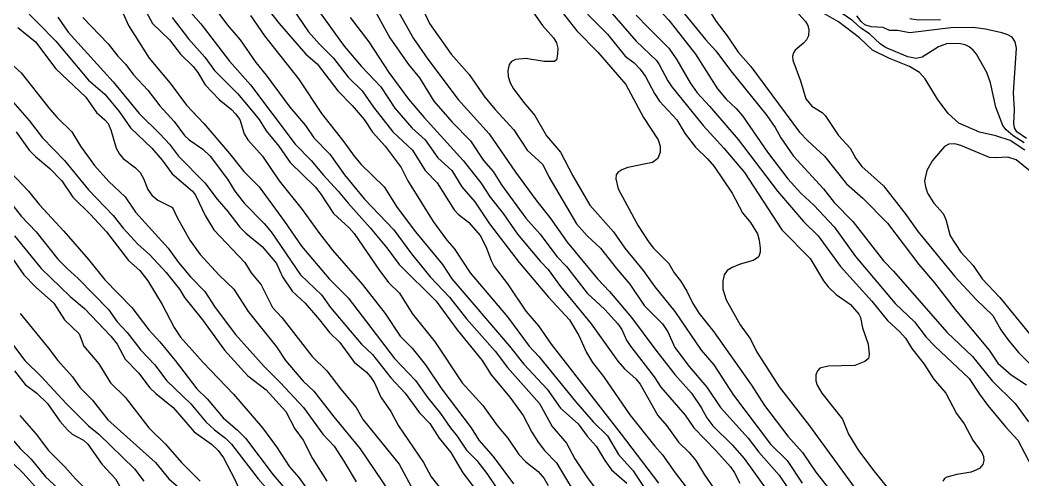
# Model space of a CAD drawing. Extents: x 474277 to 475042, y 254928 to 255625.
# Drawn here: x 474851.51 to 474889.14, y 255362.01 to 255379.28 of the extents above; entities that cross this region are included whole.
import ezdxf

# ---------------------------------------------------------------- set-up
doc = ezdxf.new("R2010")
doc.units = 0
doc.header["$MEASUREMENT"] = 0
doc.layers.add('BaseMapV2_DTM_export_MonNov09090547073261 — entities', color=1, linetype='CONTINUOUS')

msp = doc.modelspace()

# ---------------------------------------------------------------- linework, layer by layer
at = {"layer": 'BaseMapV2_DTM_export_MonNov09090547073261 — entities', "color": 15, "linetype": 'Continuous', "true_color": 0xb7484b}
for points in [[(474875.318, 255380.9, 88), (474877.235, 255378.549, 88), (474877.618, 255378.119, 88), (474878.167, 255377.381, 88), (474879.532, 255375.694, 88), (474879.842, 255375.245, 88), (474880.057, 255374.851, 88), (474880.532, 255374.165, 88), (474881.659, 255372.934, 88), (474882.066, 255372.42, 88), (474882.756, 255371.709, 88), (474883.906, 255370.234, 88), (474884.289, 255369.842, 88), (474886.283, 255367.559, 88), (474887.249, 255366.647, 88), (474887.993, 255365.727, 88), (474888.852, 255364.883, 88), (474889.352, 255364.193, 88)], [(474860.163, 255380.525, 91.25), (474861.229, 255379.145, 91.25), (474862.238, 255377.995, 91.25), (474862.666, 255377.627, 91.25), (474863.431, 255376.615, 91.25), (474863.97, 255376.066, 91.25), (474864.419, 255375.541, 91.25), (474864.737, 255375.07, 91.25), (474865.208, 255374.544, 91.25), (474865.81, 255373.737, 91.25), (474866.062, 255373.241, 91.25), (474867.013, 255371.707, 91.25), (474867.525, 255371.017, 91.25), (474867.804, 255370.7, 91.25), (474868.4, 255369.79, 91.25), (474869.797, 255368.132, 91.25), (474870.614, 255367.03, 91.25), (474870.974, 255366.647, 91.25), (474872.354, 255364.96, 91.25), (474873.018, 255364.193, 91.25), (474873.554, 255363.662, 91.25), (474873.967, 255362.966, 91.25), (474874.518, 255362.353, 91.25), (474875.117, 255361.433, 91.25)], [(474870.105, 255380.525, 89.5), (474871.12, 255379.068, 89.5), (474871.523, 255378.608, 89.5), (474871.638, 255378.42, 89.5), (474871.685, 255378.225, 89.5), (474871.678, 255377.995, 89.5), (474871.638, 255377.783, 89.5), (474871.561, 255377.719, 89.5), (474871.178, 255377.718, 89.5), (474870.487, 255377.833, 89.5), (474870.104, 255377.793, 89.5), (474869.951, 255377.719, 89.5), (474869.862, 255377.611, 89.5), (474869.81, 255377.381, 89.5), (474869.833, 255377.151, 89.5), (474869.9, 255376.921, 89.5), (474870.027, 255376.7, 89.5), (474870.411, 255376.179, 89.5), (474870.833, 255375.694, 89.5), (474871.263, 255374.928, 89.5), (474871.791, 255374.31, 89.5), (474872.251, 255373.429, 89.5), (474872.889, 255372.321, 89.5), (474873.774, 255371.324, 89.5), (474874.21, 255370.71, 89.5), (474874.899, 255369.867, 89.5), (474875.328, 255369.254, 89.5), (474876.087, 255368.333, 89.5), (474877.064, 255366.877, 89.5), (474877.542, 255366.325, 89.5), (474878.283, 255365.19, 89.5), (474879.674, 255363.35, 89.5), (474880.302, 255362.736, 89.5), (474880.864, 255361.893, 89.5)], [(474874.628, 255380.589, 88.25), (474875.855, 255379.274, 88.25), (474876.855, 255377.995, 88.25), (474877.687, 255376.691, 88.25), (474878.002, 255376.311, 88.25), (474878.385, 255375.958, 88.25), (474878.615, 255375.685, 88.25), (474879.556, 255374.314, 88.25), (474880.321, 255373.317, 88.25), (474880.807, 255372.781, 88.25), (474881.293, 255372.321, 88.25), (474882.066, 255371.517, 88.25), (474882.856, 255370.404, 88.25), (474884.345, 255368.64, 88.25), (474885.072, 255367.95, 88.25), (474885.516, 255367.375, 88.25), (474885.835, 255367.03, 88.25), (474887.126, 255365.82, 88.25), (474887.51, 255365.227, 88.25), (474887.826, 255364.806, 88.25), (474888.506, 255363.985, 88.25), (474888.955, 255363.503, 88.25), (474889.478, 255362.506, 88.25)], [(474857.54, 255379.988, 92), (474858.296, 255379.133, 92), (474859.369, 255377.731, 92), (474860.157, 255376.845, 92), (474861.828, 255374.621, 92), (474862.439, 255374.008, 92), (474862.88, 255373.471, 92), (474863.45, 255372.857, 92), (474863.817, 255372.397, 92), (474864.646, 255371.477, 92), (474865.273, 255370.721, 92), (474865.739, 255370.097, 92), (474867.128, 255368.717, 92), (474867.911, 255367.643, 92), (474868.852, 255366.493, 92), (474869.192, 255365.957, 92), (474869.886, 255365.113, 92), (474870.395, 255364.423, 92), (474870.717, 255363.801, 92), (474870.951, 255363.426, 92), (474871.189, 255363.12, 92), (474871.638, 255362.65, 92), (474872.602, 255361.049, 92)], [(474858.679, 255379.911, 91.75), (474859.293, 255379.089, 91.75), (474859.775, 255378.531, 91.75), (474860.36, 255377.688, 91.75), (474860.75, 255377.213, 91.75), (474861.639, 255376.001, 91.75), (474862.217, 255375.311, 91.75), (474862.533, 255374.851, 91.75), (474863.141, 255374.238, 91.75), (474863.68, 255373.471, 91.75), (474864.43, 255372.551, 91.75), (474865.537, 255371.401, 91.75), (474866.194, 255370.493, 91.75), (474866.901, 255369.637, 91.75), (474867.625, 255368.87, 91.75), (474868.264, 255368.054, 91.75), (474869.337, 255366.848, 91.75), (474869.797, 255366.235, 91.75), (474870.997, 255364.883, 91.75), (474871.484, 255364.01, 91.75), (474872.021, 255363.393, 91.75), (474872.328, 255362.796, 91.75), (474872.832, 255362.046, 91.75), (474873.596, 255361.049, 91.75)], [(474862.343, 255380.142, 90.75), (474863.679, 255378.301, 90.75), (474864.329, 255377.535, 90.75), (474865.043, 255376.775, 90.75), (474865.58, 255375.966, 90.75), (474866.216, 255375.234, 90.75), (474866.707, 255374.774, 90.75), (474867.19, 255374.105, 90.75), (474867.711, 255373.624, 90.75), (474868.083, 255373.011, 90.75), (474868.571, 255372.456, 90.75), (474869.125, 255371.631, 90.75), (474870.237, 255370.174, 90.75), (474871.345, 255368.87, 90.75), (474872.131, 255368.027, 90.75), (474872.481, 255367.435, 90.75), (474872.762, 255366.8, 90.75), (474872.993, 255366.417, 90.75), (474873.401, 255365.898, 90.75), (474874.398, 255364.46, 90.75), (474875.332, 255363.273, 90.75), (474875.625, 255362.946, 90.75), (474876.089, 255362.276, 90.75), (474876.512, 255361.739, 90.75)], [(474865.449, 255380.065, 90), (474866.27, 255378.586, 90), (474866.807, 255377.811, 90), (474867.957, 255376.297, 90), (474869.12, 255375.004, 90), (474870.104, 255373.566, 90), (474870.901, 255372.474, 90), (474871.388, 255371.861, 90), (474872.037, 255370.94, 90), (474873.179, 255369.56, 90), (474873.631, 255369.084, 90), (474874.459, 255368.103, 90), (474875.367, 255366.877, 90), (474876.085, 255365.974, 90), (474876.708, 255365.266, 90), (474877.074, 255364.73, 90), (474877.285, 255364.346, 90), (474877.512, 255364.04, 90), (474878.232, 255363.332, 90), (474878.688, 255362.813, 90), (474879.901, 255361.126, 90)], [(474872.098, 255380.228, 89), (474873.554, 255378.741, 89), (474874.213, 255377.918, 89), (474874.551, 255377.665, 89), (474874.781, 255377.432, 89), (474874.985, 255377.151, 89), (474875.318, 255376.521, 89), (474875.51, 255376.231, 89), (474876.161, 255375.536, 89), (474876.474, 255375.004, 89), (474876.852, 255374.501, 89), (474877.312, 255374.061, 89), (474877.554, 255373.778, 89), (474878.232, 255372.778, 89), (474878.615, 255372.038, 89), (474878.922, 255371.673, 89), (474879.182, 255371.247, 89), (474879.247, 255371.017, 89), (474879.288, 255370.71, 89), (474879.286, 255370.557, 89), (474879.229, 255370.4, 89), (474879.152, 255370.32, 89), (474879.023, 255370.25, 89), (474878.538, 255370.115, 89), (474878.232, 255369.99, 89), (474878.047, 255369.867, 89), (474877.934, 255369.714, 89), (474877.889, 255369.484, 89), (474877.88, 255369.177, 89), (474878.002, 255368.766, 89), (474878.538, 255367.833, 89), (474878.922, 255367.292, 89), (474879.152, 255366.835, 89), (474879.995, 255365.507, 89), (474881.134, 255364.04, 89), (474882.909, 255361.598, 89)], [(474851.525, 255379.835, 93.5), (474852.852, 255378.482, 93.5), (474854.079, 255377.02, 93.5), (474854.692, 255376.491, 93.5), (474855.224, 255375.848, 93.5), (474855.657, 255375.234, 93.5), (474856.457, 255374.468, 93.5), (474856.839, 255374.017, 93.5), (474857.222, 255373.498, 93.5), (474857.985, 255372.857, 93.5), (474858.09, 255372.704, 93.5), (474858.458, 255371.937, 93.5), (474858.784, 255371.401, 93.5), (474859.94, 255370.174, 93.5), (474860.182, 255369.79, 93.5), (474860.558, 255369.33, 93.5), (474860.98, 255368.478, 93.5), (474861.331, 255368.103, 93.5), (474862.47, 255366.647, 93.5), (474863.017, 255366.11, 93.5), (474863.548, 255365.42, 93.5), (474864.129, 255364.73, 93.5), (474864.388, 255364.27, 93.5), (474865.734, 255362.606, 93.5), (474866.27, 255361.596, 93.5)], [(474855.386, 255379.528, 92.75), (474855.576, 255379.068, 92.75), (474856.361, 255377.841, 92.75), (474857.146, 255376.904, 92.75), (474857.762, 255376.078, 92.75), (474858.401, 255375.388, 92.75), (474859.369, 255374.266, 92.75), (474859.906, 255373.585, 92.75), (474860.488, 255373.011, 92.75), (474861.44, 255371.71, 92.75), (474862.073, 255370.787, 92.75), (474863.106, 255369.56, 92.75), (474863.817, 255368.851, 92.75), (474865.566, 255366.57, 92.75), (474866.347, 255365.737, 92.75), (474866.807, 255365.088, 92.75), (474867.288, 255364.5, 92.75), (474867.65, 255363.98, 92.75), (474867.918, 255363.656, 92.75), (474868.264, 255363.13, 92.75), (474868.647, 255362.735, 92.75), (474869.031, 255362.254, 92.75), (474869.797, 255361.104, 92.75)], [(474856.228, 255379.605, 92.5), (474856.483, 255379.145, 92.5), (474857.122, 255378.531, 92.5), (474857.536, 255377.995, 92.5), (474858.007, 255377.535, 92.5), (474858.18, 255377.305, 92.5), (474858.458, 255376.845, 92.5), (474858.986, 255376.29, 92.5), (474859.443, 255375.924, 92.5), (474859.599, 255375.759, 92.5), (474859.754, 255375.541, 92.5), (474859.925, 255375.004, 92.5), (474860.062, 255374.774, 92.5), (474860.614, 255374.161, 92.5), (474861.234, 255373.241, 92.5), (474862.095, 255372.167, 92.5), (474862.743, 255371.259, 92.5), (474863.237, 255370.634, 92.5), (474864.353, 255369.365, 92.5), (474865.206, 255368.257, 92.5), (474865.774, 255367.413, 92.5), (474866.224, 255366.953, 92.5), (474866.73, 255366.335, 92.5), (474867.332, 255365.42, 92.5), (474868.438, 255363.963, 92.5), (474868.724, 255363.5, 92.5), (474869.261, 255362.889, 92.5), (474870.027, 255361.859, 92.5)], [(474861.746, 255379.696, 91), (474862.336, 255378.838, 91), (474862.743, 255378.373, 91), (474863.268, 255377.841, 91), (474863.817, 255377.137, 91), (474864.353, 255376.622, 91), (474864.779, 255376.001, 91), (474865.503, 255375.082, 91), (474866.243, 255374.391, 91), (474866.708, 255373.624, 91), (474867.166, 255373.164, 91), (474867.804, 255372.156, 91), (474867.957, 255371.989, 91), (474868.34, 255371.692, 91), (474868.79, 255371.171, 91), (474869.018, 255370.71, 91), (474869.185, 255370.25, 91), (474869.3, 255370.02, 91), (474869.797, 255369.368, 91), (474870.487, 255368.343, 91), (474870.971, 255367.797, 91), (474871.438, 255367.107, 91), (474874.073, 255363.733, 91), (474875.473, 255361.893, 91)], [(474864.842, 255379.605, 90.25), (474865.384, 255378.608, 90.25), (474866.082, 255377.611, 90.25), (474866.5, 255377.101, 90.25), (474867.037, 255376.236, 90.25), (474867.727, 255375.442, 90.25), (474868.417, 255374.739, 90.25), (474868.907, 255374.008, 90.25), (474869.261, 255373.584, 90.25), (474869.583, 255373.087, 90.25), (474870.487, 255371.841, 90.25), (474871.024, 255371.241, 90.25), (474871.656, 255370.404, 90.25), (474872.014, 255370.02, 90.25), (474872.788, 255369.028, 90.25), (474873.457, 255368.41, 90.25), (474873.946, 255367.873, 90.25), (474874.091, 255367.653, 90.25), (474874.27, 255367.26, 90.25), (474874.414, 255367.03, 90.25), (474875.302, 255365.88, 90.25), (474875.56, 255365.496, 90.25), (474876.468, 255364.437, 90.25), (474876.789, 255363.963, 90.25), (474877.618, 255363.121, 90.25), (474878.172, 255362.506, 90.25), (474878.308, 255362.305, 90.25), (474878.515, 255361.893, 90.25)], [(474866.626, 255379.682, 89.75), (474866.873, 255379.145, 89.75), (474867.685, 255377.995, 89.75), (474868.366, 255377.228, 89.75), (474868.953, 255376.384, 89.75), (474869.337, 255375.912, 89.75), (474870.044, 255375.158, 89.75), (474870.538, 255374.391, 89.75), (474871.128, 255373.854, 89.75), (474871.354, 255373.394, 89.75), (474872.396, 255371.631, 89.75), (474872.788, 255371.174, 89.75), (474873.29, 255370.71, 89.75), (474873.891, 255369.944, 89.75), (474874.398, 255369.365, 89.75), (474874.932, 255368.564, 89.75), (474875.625, 255367.873, 89.75), (474875.813, 255367.567, 89.75), (474876.085, 255366.988, 89.75), (474876.624, 255366.263, 89.75), (474877.286, 255365.496, 89.75), (474877.79, 255364.73, 89.75), (474878.832, 255363.58, 89.75), (474879.229, 255363.056, 89.75), (474879.995, 255362.183, 89.75), (474880.379, 255361.614, 89.75)], [(474871.714, 255379.751, 89.25), (474872.404, 255378.875, 89.25), (474873.193, 255378.071, 89.25), (474874.245, 255376.861, 89.25), (474874.903, 255375.618, 89.25), (474875.453, 255374.774, 89.25), (474875.529, 255374.544, 89.25), (474875.537, 255374.314, 89.25), (474875.445, 255374.084, 89.25), (474875.241, 255373.926, 89.25), (474874.321, 255373.742, 89.25), (474874.091, 255373.658, 89.25), (474873.938, 255373.551, 89.25), (474873.886, 255373.471, 89.25), (474873.863, 255373.317, 89.25), (474873.955, 255372.934, 89.25), (474874.705, 255371.55, 89.25), (474875.102, 255370.94, 89.25), (474875.287, 255370.71, 89.25), (474875.855, 255370.137, 89.25), (474876.058, 255369.79, 89.25), (474876.296, 255369.484, 89.25), (474876.538, 255369.1, 89.25), (474876.758, 255368.64, 89.25), (474876.993, 255368.257, 89.25), (474877.542, 255367.566, 89.25), (474878.96, 255365.573, 89.25), (474879.442, 255364.806, 89.25), (474880.325, 255363.656, 89.25), (474880.867, 255363.043, 89.25), (474881.375, 255362.296, 89.25), (474882.124, 255361.356, 89.25)], [(474873.631, 255379.632, 88.75), (474874.628, 255378.48, 88.75), (474875.395, 255377.756, 88.75), (474875.499, 255377.611, 88.75), (474875.814, 255376.998, 88.75), (474875.971, 255376.768, 88.75), (474877.146, 255375.311, 88.75), (474877.925, 255374.469, 88.75), (474878.7, 255373.547, 88.75), (474880.103, 255371.401, 88.75), (474881.16, 255370.327, 88.75), (474881.662, 255369.484, 88.75), (474881.836, 255369.255, 88.75), (474882.142, 255368.97, 88.75), (474882.679, 255368.595, 88.75), (474882.986, 255368.234, 88.75), (474883.05, 255368.103, 88.75), (474883.129, 255367.72, 88.75), (474883.333, 255367.107, 88.75), (474883.38, 255366.723, 88.75), (474883.352, 255366.57, 88.75), (474883.216, 255366.456, 88.75), (474882.832, 255366.302, 88.75), (474881.836, 255366.287, 88.75), (474881.529, 255366.201, 88.75), (474881.436, 255366.11, 88.75), (474881.376, 255365.957, 88.75), (474881.375, 255365.727, 88.75), (474881.418, 255365.573, 88.75), (474881.598, 255365.266, 88.75), (474882.372, 255364.286, 88.75), (474882.604, 255363.733, 88.75), (474882.973, 255363.12, 88.75), (474883.547, 255362.353, 88.75), (474884.65, 255360.973, 88.75)], [(474877.291, 255379.758, 87.75), (474877.632, 255379.222, 87.75), (474878.049, 255378.685, 87.75), (474878.458, 255378.071, 87.75), (474878.932, 255377.535, 87.75), (474880.762, 255375.073, 87.75), (474881.069, 255374.742, 87.75), (474881.699, 255374.161, 87.75), (474882.526, 255373.132, 87.75), (474883.139, 255372.593, 87.75), (474884.059, 255371.648, 87.75), (474885.24, 255370.097, 87.75), (474885.83, 255369.407, 87.75), (474886.603, 255368.41, 87.75), (474887.874, 255366.877, 87.75), (474888.2, 255366.398, 87.75), (474888.703, 255365.957, 87.75), (474889.273, 255365.586, 87.75)], [(474880.609, 255379.635, 87.5), (474880.991, 255379.222, 87.5), (474881.075, 255379.068, 87.5), (474881.115, 255378.915, 87.5), (474881.096, 255378.685, 87.5), (474881.021, 255378.531, 87.5), (474880.915, 255378.407, 87.5), (474880.601, 255378.148, 87.5), (474880.532, 255378.051, 87.5), (474880.495, 255377.918, 87.5), (474880.515, 255377.765, 87.5), (474880.803, 255376.998, 87.5), (474880.992, 255376.324, 87.5), (474881.222, 255376.047, 87.5), (474881.605, 255375.8, 87.5), (474881.717, 255375.694, 87.5), (474882.219, 255374.946, 87.5), (474882.665, 255374.468, 87.5), (474882.874, 255374.084, 87.5), (474883.104, 255373.778, 87.5), (474883.906, 255373.048, 87.5), (474884.749, 255371.981, 87.5), (474885.214, 255371.324, 87.5), (474886.589, 255369.642, 87.5), (474887.375, 255368.794, 87.5), (474888.019, 255368.18, 87.5), (474888.321, 255367.643, 87.5), (474888.583, 255367.284, 87.5), (474888.984, 255366.8, 87.5), (474889.81, 255365.972, 87.5)], [(474889.213, 255374.391, 87.5), (474888.66, 255374.754, 87.5), (474888.123, 255374.927, 87.5), (474887.51, 255375.068, 87.5), (474886.743, 255375.408, 87.5), (474886.335, 255375.771, 87.5), (474885.94, 255376.308, 87.5), (474885.48, 255377.075, 87.5), (474885.267, 255377.305, 87.5), (474884.893, 255377.535, 87.5), (474884.136, 255377.828, 87.5), (474883.504, 255378.148, 87.5), (474883.009, 255378.608, 87.5), (474882.219, 255379.205, 87.5), (474881.605, 255379.555, 87.5)], [(474889.196, 255374.666, 87.75), (474888.78, 255374.928, 87.75), (474888.513, 255375.158, 87.75), (474888.392, 255375.311, 87.75), (474888.13, 255376.001, 87.75), (474887.929, 255376.921, 87.75), (474887.793, 255377.305, 87.75), (474887.403, 255377.995, 87.75), (474887.279, 255378.148, 87.75), (474887.126, 255378.273, 87.75), (474886.973, 255378.349, 87.75), (474886.743, 255378.399, 87.75), (474886.281, 255378.378, 87.75), (474885.976, 255378.265, 87.75), (474885.363, 255377.888, 87.75), (474885.133, 255377.836, 87.75), (474884.826, 255377.893, 87.75), (474883.982, 255378.247, 87.75), (474883.791, 255378.378, 87.75), (474883.386, 255378.761, 87.75), (474883.062, 255378.967, 87.75), (474882.756, 255379.248, 87.75), (474882.363, 255379.528, 87.75)], [(474852.929, 255379.384, 93.25), (474853.312, 255378.822, 93.25), (474854.999, 255376.961, 93.25), (474855.976, 255375.771, 93.25), (474856.762, 255375.006, 93.25), (474857.114, 255374.621, 93.25), (474857.452, 255374.17, 93.25), (474858.449, 255373.163, 93.25), (474858.904, 255372.551, 93.25), (474859.313, 255372.091, 93.25), (474859.753, 255371.5, 93.25), (474859.983, 255371.277, 93.25), (474860.596, 255370.777, 93.25), (474861.133, 255370.141, 93.25), (474861.363, 255369.636, 93.25), (474861.725, 255369.1, 93.25), (474862.206, 255368.646, 93.25), (474862.753, 255368.027, 93.25), (474863.127, 255367.547, 93.25), (474863.51, 255367.169, 93.25), (474864.047, 255366.432, 93.25), (474864.507, 255366.051, 93.25), (474864.662, 255365.88, 93.25), (474864.811, 255365.65, 93.25), (474865.047, 255365.113, 93.25), (474865.428, 255364.576, 93.25), (474865.712, 255364.04, 93.25), (474866.646, 255362.659, 93.25), (474866.937, 255362.123, 93.25), (474867.486, 255361.433, 93.25)], [(474853.869, 255379.375, 93), (474854.813, 255378.378, 93), (474855.183, 255377.918, 93), (474855.485, 255377.611, 93), (474855.766, 255377.225, 93), (474856.302, 255376.638, 93), (474856.762, 255376.057, 93), (474857.291, 255375.464, 93), (474857.683, 255374.947, 93), (474857.857, 255374.774, 93), (474858.373, 255374.424, 93), (474858.639, 255374.161, 93), (474859.293, 255373.3, 93), (474859.565, 255372.857, 93), (474859.923, 255372.397, 93), (474860.673, 255371.637, 93), (474860.939, 255371.324, 93), (474862.032, 255369.714, 93), (474862.82, 255368.965, 93), (474863.162, 255368.487, 93), (474863.893, 255367.607, 93), (474864.322, 255367.107, 93), (474864.737, 255366.72, 93), (474865.427, 255365.842, 93), (474865.964, 255365.269, 93), (474866.5, 255364.534, 93), (474866.884, 255364.128, 93), (474867.238, 255363.58, 93), (474867.679, 255363.043, 93), (474868.129, 255362.276, 93), (474868.646, 255361.586, 93)], [(474857.222, 255379.377, 92.25), (474857.836, 255378.571, 92.25), (474858.449, 255377.885, 92.25), (474858.812, 255377.381, 92.25), (474859.676, 255376.517, 92.25), (474860.136, 255375.973, 92.25), (474860.485, 255375.541, 92.25), (474860.75, 255375.121, 92.25), (474861.227, 255374.544, 92.25), (474861.647, 255373.931, 92.25), (474862.59, 255373.012, 92.25), (474862.775, 255372.781, 92.25), (474863.275, 255372.014, 92.25), (474863.856, 255371.477, 92.25), (474864.047, 255371.262, 92.25), (474864.994, 255369.867, 92.25), (474865.35, 255369.416, 92.25), (474865.751, 255369.024, 92.25), (474866.223, 255368.257, 92.25), (474867.086, 255367.183, 92.25), (474868.103, 255365.65, 92.25), (474868.873, 255364.806, 92.25), (474869.414, 255364.053, 92.25), (474869.81, 255363.58, 92.25), (474870.223, 255362.966, 92.25), (474870.487, 255362.693, 92.25), (474870.947, 255362.329, 92.25), (474871.178, 255362.067, 92.25), (474871.331, 255361.802, 92.25)], [(474860.16, 255379.452, 91.5), (474860.688, 255378.685, 91.5), (474861.965, 255377.075, 91.5), (474862.824, 255375.771, 91.5), (474863.663, 255374.706, 91.5), (474864.045, 255374.161, 91.5), (474864.312, 255373.854, 91.5), (474865.18, 255373.011, 91.5), (474865.663, 255372.244, 91.5), (474866.347, 255371.323, 91.5), (474867.359, 255370.097, 91.5), (474867.714, 255369.56, 91.5), (474869.882, 255367.03, 91.5), (474870.411, 255366.352, 91.5), (474871.297, 255365.42, 91.5), (474871.791, 255364.706, 91.5), (474872.454, 255364.116, 91.5), (474872.788, 255363.651, 91.5), (474873.127, 255363.273, 91.5), (474873.449, 255362.736, 91.5), (474873.708, 255362.392, 91.5), (474874.275, 255361.893, 91.5)], [(474863.895, 255379.375, 90.5), (474864.596, 255378.455, 90.5), (474865.351, 255377.305, 90.5), (474866.091, 255376.308, 90.5), (474866.669, 255375.618, 90.5), (474868.135, 255374.008, 90.5), (474868.801, 255373.162, 90.5), (474869.152, 255372.627, 90.5), (474869.644, 255372.015, 90.5), (474870.181, 255371.233, 90.5), (474871.024, 255370.221, 90.5), (474871.331, 255369.906, 90.5), (474871.791, 255369.275, 90.5), (474872.945, 255367.873, 90.5), (474873.938, 255366.471, 90.5), (474874.196, 255366.187, 90.5), (474874.614, 255365.803, 90.5), (474874.781, 255365.603, 90.5), (474875.447, 255364.423, 90.5), (474875.778, 255364.047, 90.5), (474876.219, 255363.426, 90.5), (474876.615, 255363.043, 90.5), (474876.874, 255362.736, 90.5), (474877.194, 255362.199, 90.5), (474877.781, 255361.356, 90.5)], [(474874.628, 255379.465, 88.5), (474875.077, 255378.991, 88.5), (474875.855, 255378.224, 88.5), (474876.161, 255377.789, 88.5), (474876.653, 255376.921, 88.5), (474876.92, 255376.538, 88.5), (474877.388, 255376.046, 88.5), (474878.462, 255374.786, 88.5), (474879.931, 255372.857, 88.5), (474880.912, 255371.707, 88.5), (474881.461, 255371.171, 88.5), (474882.294, 255370.02, 88.5), (474883.471, 255368.717, 88.5), (474884.059, 255367.998, 88.5), (474884.531, 255367.567, 88.5), (474884.738, 255367.337, 88.5), (474884.979, 255366.949, 88.5), (474885.439, 255366.361, 88.5), (474885.794, 255365.803, 88.5), (474886.246, 255365.266, 88.5), (474886.648, 255364.5, 88.5), (474886.937, 255364.116, 88.5), (474887.261, 255363.503, 88.5), (474887.601, 255363.043, 88.5), (474887.662, 255362.889, 88.5), (474887.674, 255362.736, 88.5), (474887.644, 255362.583, 88.5), (474887.51, 255362.44, 88.5), (474887.203, 255362.307, 88.5), (474886.666, 255362.218, 88.5), (474886.283, 255362.109, 88.5), (474886.206, 255362.062, 88.5), (474886.139, 255361.969, 88.5)], [(474889.273, 255374.824, 88), (474888.912, 255375.081, 88), (474888.827, 255375.234, 88), (474888.803, 255375.388, 88), (474888.827, 255375.924, 88), (474888.787, 255376.538, 88), (474888.902, 255378.225, 88), (474888.859, 255378.455, 88), (474888.736, 255378.632, 88), (474888.583, 255378.723, 88), (474888.353, 255378.794, 88), (474887.74, 255378.932, 88), (474887.28, 255379, 88), (474886.436, 255378.99, 88), (474884.903, 255378.796, 88), (474884.442, 255378.887, 88), (474884.136, 255378.887, 88), (474883.896, 255378.991, 88), (474883.446, 255379.028, 88), (474883.216, 255379.101, 88), (474883.078, 255379.222, 88), (474882.909, 255379.435, 88)], [(474886.053, 255379.288, 88.25), (474885.209, 255379.274, 88.25), (474884.903, 255379.324, 88.25)], [(474851.424, 255378.991, 93.75), (474852.09, 255378.455, 93.75), (474852.852, 255377.45, 93.75), (474853.981, 255376.384, 93.75), (474854.385, 255375.806, 93.75), (474854.692, 255375.535, 93.75), (474854.812, 255375.388, 93.75), (474854.916, 255375.158, 93.75), (474855.122, 255374.468, 93.75), (474855.236, 255374.238, 93.75), (474855.382, 255374.075, 93.75), (474855.842, 255373.73, 93.75), (474856.019, 255373.547, 93.75), (474856.149, 255373.33, 93.75), (474856.302, 255372.92, 93.75), (474856.456, 255372.697, 93.75), (474856.686, 255372.508, 93.75), (474857.232, 255372.244, 93.75), (474857.408, 255371.861, 93.75), (474857.881, 255371.017, 93.75), (474858.266, 255370.48, 93.75), (474858.986, 255369.694, 93.75), (474859.53, 255369.177, 93.75), (474860.065, 255368.333, 93.75), (474861.133, 255367.003, 93.75), (474861.475, 255366.493, 93.75), (474862.13, 255365.714, 93.75), (474862.538, 255365.343, 93.75), (474863.28, 255364.381, 93.75), (474864.277, 255363.182, 93.75), (474865.348, 255361.586, 93.75)], [(474851.012, 255377.788, 94), (474851.548, 255377.3, 94), (474852.622, 255375.935, 94), (474852.903, 255375.618, 94), (474853.451, 255375.081, 94), (474853.775, 255374.544, 94), (474854.309, 255373.818, 94), (474854.845, 255373.219, 94), (474855.459, 255372.639, 94), (474855.842, 255372.066, 94), (474857.069, 255370.713, 94), (474857.458, 255370.174, 94), (474857.912, 255369.637, 94), (474858.449, 255369.079, 94), (474858.833, 255368.484, 94), (474859.599, 255367.469, 94), (474860.672, 255366.263, 94), (474861.286, 255365.654, 94), (474862.148, 255364.73, 94), (474862.875, 255363.733, 94), (474863.296, 255363.273, 94), (474863.663, 255362.718, 94), (474864.123, 255361.938, 94)], [(474851.242, 255376.208, 94.25), (474851.855, 255375.506, 94.25), (474852.357, 255374.851, 94.25), (474853.181, 255374.008, 94.25), (474854.079, 255372.901, 94.25), (474855.003, 255371.937, 94.25), (474855.382, 255371.459, 94.25), (474855.932, 255370.864, 94.25), (474856.379, 255370.459, 94.25), (474856.992, 255369.8, 94.25), (474857.488, 255369.177, 94.25), (474857.683, 255368.865, 94.25), (474858.357, 255368.027, 94.25), (474859.184, 255366.877, 94.25), (474860.059, 255365.913, 94.25), (474860.75, 255365.392, 94.25), (474861.483, 255364.576, 94.25), (474861.823, 255363.931, 94.25), (474862.129, 255363.503, 94.25), (474862.484, 255362.813, 94.25), (474863.022, 255361.969, 94.25)], [(474851.361, 255375.081, 94.5), (474851.855, 255374.391, 94.5), (474852.085, 255374.159, 94.5), (474852.622, 255373.706, 94.5), (474853.081, 255373.241, 94.5), (474853.495, 255372.627, 94.5), (474854.155, 255371.972, 94.5), (474854.755, 255371.324, 94.5), (474855.579, 255370.25, 94.5), (474856.007, 255369.867, 94.5), (474856.309, 255369.484, 94.5), (474856.839, 255368.598, 94.5), (474857.299, 255367.727, 94.5), (474857.529, 255367.376, 94.5), (474858.387, 255366.417, 94.5), (474859.523, 255365.226, 94.5), (474860.604, 255363.963, 94.5), (474861.133, 255363.247, 94.5), (474861.622, 255362.506, 94.5), (474861.976, 255362.106, 94.5), (474862.513, 255361.346, 94.5)], [(474889.679, 255373.394, 87.25), (474888.89, 255374.024, 87.25), (474888.583, 255374.127, 87.25), (474888.123, 255374.101, 87.25), (474887.893, 255374.119, 87.25), (474886.819, 255374.565, 87.25), (474886.589, 255374.623, 87.25), (474886.359, 255374.616, 87.25), (474886.206, 255374.524, 87.25), (474885.755, 255374.008, 87.25), (474885.538, 255373.624, 87.25), (474885.455, 255373.241, 87.25), (474885.482, 255373.011, 87.25), (474885.565, 255372.781, 87.25), (474885.797, 255372.397, 87.25), (474886.157, 255372.014, 87.25), (474886.249, 255371.784, 87.25), (474886.408, 255371.171, 87.25), (474886.82, 255370.557, 87.25), (474887.28, 255370.06, 87.25), (474887.616, 255369.56, 87.25), (474888.276, 255368.864, 87.25), (474889.503, 255367.357, 87.25)], [(474851.165, 255373.549, 94.75), (474851.823, 255372.857, 94.75), (474852.238, 255372.34, 94.75), (474853.159, 255371.355, 94.75), (474854.079, 255370.288, 94.75), (474854.692, 255369.519, 94.75), (474855.699, 255368.487, 94.75), (474856.342, 255367.643, 94.75), (474856.762, 255367.2, 94.75), (474857.331, 255366.493, 94.75), (474858.143, 255365.435, 94.75), (474858.526, 255365.05, 94.75), (474859.132, 255364.346, 94.75), (474859.676, 255363.882, 94.75), (474859.971, 255363.58, 94.75), (474861.004, 255362.199, 94.75), (474861.597, 255361.509, 94.75)], [(474851.012, 255372.597, 95), (474851.548, 255371.911, 95), (474852.114, 255371.324, 95), (474852.929, 255370.301, 95), (474853.273, 255369.944, 95), (474853.695, 255369.568, 95), (474854.826, 255368.41, 95), (474855.16, 255367.95, 95), (474855.536, 255367.547, 95), (474856.045, 255366.877, 95), (474856.554, 255366.34, 95), (474857.019, 255365.727, 95), (474857.913, 255364.872, 95), (474858.479, 255364.193, 95), (474858.813, 255363.886, 95), (474859.217, 255363.58, 95), (474859.451, 255363.35, 95), (474860.443, 255362.049, 95), (474860.921, 255361.509, 95)], [(474850.847, 255370.864, 95.5), (474851.649, 255369.714, 95.5), (474852.085, 255369.255, 95.5), (474852.775, 255368.645, 95.5), (474853.181, 255368.027, 95.5), (474853.73, 255367.49, 95.5), (474853.907, 255367.03, 95.5), (474854.462, 255366.369, 95.5), (474854.901, 255365.65, 95.5), (474855.45, 255365.113, 95.5), (474856.343, 255363.963, 95.5), (474856.963, 255363.35, 95.5), (474857.567, 255362.659, 95.5), (474858.273, 255361.969, 95.5)], [(474851.303, 255371.171, 95.25), (474852.305, 255369.944, 95.25), (474853.389, 255368.896, 95.25), (474853.925, 255368.451, 95.25), (474854.922, 255367.404, 95.25), (474855.16, 255367.107, 95.25), (474855.459, 255366.542, 95.25), (474855.956, 255366.033, 95.25), (474856.379, 255365.47, 95.25), (474856.609, 255365.249, 95.25), (474857.25, 255364.73, 95.25), (474858.049, 255363.81, 95.25), (474858.694, 255363.35, 95.25), (474858.942, 255363.12, 95.25), (474859.139, 255362.841, 95.25), (474859.552, 255362.046, 95.25), (474860.092, 255360.819, 95.25)], [(474851.509, 255368.257, 95.75), (474852.584, 255366.953, 95.75), (474852.929, 255366.489, 95.75), (474853.475, 255365.88, 95.75), (474853.772, 255365.473, 95.75), (474854.232, 255364.999, 95.75), (474854.808, 255364.27, 95.75), (474856.589, 255362.659, 95.75), (474857.098, 255362.046, 95.75), (474857.462, 255361.739, 95.75)], [(474850.523, 255368.027, 96), (474851.684, 255366.493, 96), (474852.318, 255365.88, 96), (474853.235, 255364.885, 96), (474854.073, 255364.04, 96), (474854.465, 255363.733, 96), (474855.799, 255362.429, 96), (474856.158, 255361.969, 96)], [(474851.305, 255366.11, 96.25), (474851.702, 255365.594, 96.25), (474852.136, 255365.266, 96.25), (474852.545, 255364.883, 96.25), (474853.005, 255364.214, 96.25), (474853.286, 255363.886, 96.25), (474853.472, 255363.733, 96.25), (474853.894, 255363.503, 96.25), (474854.058, 255363.35, 96.25), (474854.593, 255362.583, 96.25), (474855.089, 255362.046, 96.25), (474855.459, 255361.411, 96.25)], [(474851.503, 255364.423, 96.5), (474852.121, 255363.733, 96.5), (474852.581, 255363.12, 96.5), (474853.191, 255362.506, 96.5), (474853.592, 255362.046, 96.5), (474854.002, 255361.639, 96.5)], [(474850.935, 255363.855, 96.75), (474851.517, 255363.196, 96.75), (474851.932, 255362.791, 96.75), (474852.461, 255362.123, 96.75), (474853.542, 255361.139, 96.75)], [(474850.42, 255363.426, 97), (474851.625, 255362.264, 97), (474852.162, 255361.658, 97)]]:
    msp.add_polyline3d(points, dxfattribs=at)

doc.saveas('drawing.dxf')
